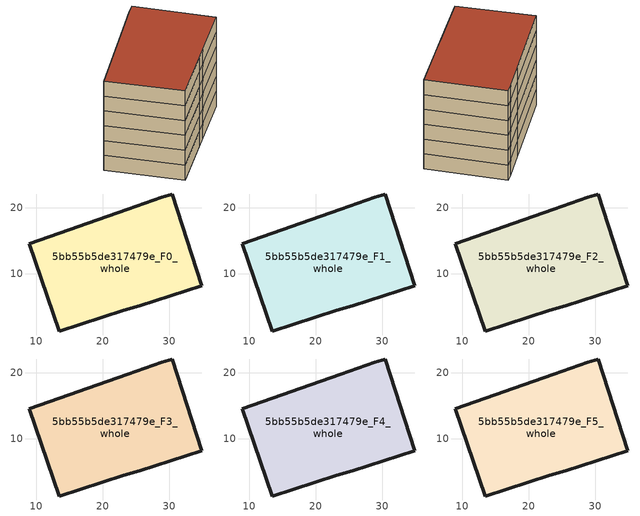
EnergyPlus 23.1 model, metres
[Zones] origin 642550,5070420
5bb55b5de317479e_F0_whole
 floor ground (EU_floor_Construction): 30.49,22.03 34.89,8.22 25.58,5.22 23.18,4.52 13.47,1.42 8.97,14.53 23.78,19.73 28.89,21.53 z0
 wall outside (EU_wall_Construction): 8.97,14.53 13.47,1.42 23.18,4.52 25.58,5.22 34.89,8.22 30.49,22.03 28.89,21.53 23.78,19.73 8.97,14.53 z0:3
5bb55b5de317479e_F1_whole
 floor to 5bb55b5de317479e_F0_whole (EU_floor_Construction): 30.49,22.03 34.89,8.22 25.58,5.22 23.18,4.52 13.47,1.42 8.97,14.53 23.78,19.73 28.89,21.53 z3
 wall outside (EU_wall_Construction): 8.97,14.53 13.47,1.42 23.18,4.52 25.58,5.22 34.89,8.22 30.49,22.03 28.89,21.53 23.78,19.73 8.97,14.53 z3:6
5bb55b5de317479e_F2_whole
 floor to 5bb55b5de317479e_F1_whole (EU_floor_Construction): 30.49,22.03 34.89,8.22 25.58,5.22 23.18,4.52 13.47,1.42 8.97,14.53 23.78,19.73 28.89,21.53 z6
 wall outside (EU_wall_Construction): 8.97,14.53 13.47,1.42 23.18,4.52 25.58,5.22 34.89,8.22 30.49,22.03 28.89,21.53 23.78,19.73 8.97,14.53 z6:9
5bb55b5de317479e_F3_whole
 floor to 5bb55b5de317479e_F2_whole (EU_floor_Construction): 30.49,22.03 34.89,8.22 25.58,5.22 23.18,4.52 13.47,1.42 8.97,14.53 23.78,19.73 28.89,21.53 z9
 wall outside (EU_wall_Construction): 8.97,14.53 13.47,1.42 23.18,4.52 25.58,5.22 34.89,8.22 30.49,22.03 28.89,21.53 23.78,19.73 8.97,14.53 z9:12
5bb55b5de317479e_F4_whole
 floor to 5bb55b5de317479e_F3_whole (EU_floor_Construction): 30.49,22.03 34.89,8.22 25.58,5.22 23.18,4.52 13.47,1.42 8.97,14.53 23.78,19.73 28.89,21.53 z12
 wall outside (EU_wall_Construction): 8.97,14.53 13.47,1.42 23.18,4.52 25.58,5.22 34.89,8.22 30.49,22.03 28.89,21.53 23.78,19.73 8.97,14.53 z12:15
5bb55b5de317479e_F5_whole
 floor to 5bb55b5de317479e_F4_whole (EU_floor_Construction): 30.49,22.03 34.89,8.22 25.58,5.22 23.18,4.52 13.47,1.42 8.97,14.53 23.78,19.73 28.89,21.53 z15
 wall outside (EU_wall_Construction): 8.97,14.53 13.47,1.42 23.18,4.52 25.58,5.22 34.89,8.22 30.49,22.03 28.89,21.53 23.78,19.73 8.97,14.53 z15:18
 roof outside (EU_roof_Construction): 34.89,8.22 30.49,22.03 28.89,21.53 23.78,19.73 8.97,14.53 13.47,1.42 23.18,4.52 25.58,5.22 z18
[Building]
EU S2 Campaign: North Axis=0; Terrain=City; Solar Distribution=FullExterior
[Site:Location]
Lyon-Bron: Latitude=45.75; Longitude=5; Time Zone=1; Elevation=198
[SizingPeriod:WeatherFileDays]
AnnualSizingPeriod: Begin Month=1; Begin Day of Month=1; End Month=12; End Day of Month=31; Day of Week for Start Day=Monday; Use Weather File Daylight Saving Period=No; Use Weather File Rain and Snow Indicators=No
[MATERIAL]
EU_InternalMass_Material: Roughness=MediumRough; Thickness=0.1; Conductivity=1; Density=1800; Specific Heat=900; Thermal Absorptance=0.9; Solar Absorptance=0.7; Visible Absorptance=0.7
[MATERIAL:NOMASS] Roughness=MediumRough; Thermal Absorptance=0.9; Solar Absorptance=0.7; Visible Absorptance=0.7
Name | Thermal Resistance
EU_wall_NoMass | 0.776494
EU_roof_NoMass | 0.486893
EU_floor_NoMass | 0.421597
[CONSTRUCTION]
EU_wall_Construction: EU_wall_NoMass
EU_roof_Construction: EU_roof_NoMass
EU_floor_Construction: EU_floor_NoMass
EU_InternalMass_Construction: EU_InternalMass_Material
[ZONE] Type=1; Multiplier=1; Ceiling Height=autocalculate; Volume=964.499; Floor Area=autocalculate; Part of Total Floor Area=Yes
5bb55b5de317479e_F0_whole; 5bb55b5de317479e_F1_whole; 5bb55b5de317479e_F2_whole; 5bb55b5de317479e_F3_whole; 5bb55b5de317479e_F4_whole; 5bb55b5de317479e_F5_whole
[INTERNALMASS] Construction=EU_InternalMass_Construction; Surface Area=321.5
Name | Zone or ZoneList
5bb55b5de317479e_F0_whole_EU_InternalMass | 5bb55b5de317479e_F0_whole
5bb55b5de317479e_F1_whole_EU_InternalMass | 5bb55b5de317479e_F1_whole
5bb55b5de317479e_F2_whole_EU_InternalMass | 5bb55b5de317479e_F2_whole
5bb55b5de317479e_F3_whole_EU_InternalMass | 5bb55b5de317479e_F3_whole
5bb55b5de317479e_F4_whole_EU_InternalMass | 5bb55b5de317479e_F4_whole
5bb55b5de317479e_F5_whole_EU_InternalMass | 5bb55b5de317479e_F5_whole
[OTHEREQUIPMENT] Fuel Type=Electricity; Design Level Calculation Method=Watts/Area; Power per Zone Floor Area=1; Fraction Latent=0; Fraction Radiant=0; Fraction Lost=0; Carbon Dioxide Generation Rate=0; EndUse Subcategory=EU_Step8_InternalGains
Name | Zone or ZoneList or Space or SpaceList | Schedule
EU_Step8_InternalGain_5bb55b5de317479e_F0_whole_f000 | 5bb55b5de317479e_F0_whole | EU_Step8_GainSchedule_5bb55b5de317479e_F0_whole_f000
EU_Step8_InternalGain_5bb55b5de317479e_F1_whole_f000 | 5bb55b5de317479e_F1_whole | EU_Step8_GainSchedule_5bb55b5de317479e_F1_whole_f000
EU_Step8_InternalGain_5bb55b5de317479e_F2_whole_f000 | 5bb55b5de317479e_F2_whole | EU_Step8_GainSchedule_5bb55b5de317479e_F2_whole_f000
EU_Step8_InternalGain_5bb55b5de317479e_F3_whole_f000 | 5bb55b5de317479e_F3_whole | EU_Step8_GainSchedule_5bb55b5de317479e_F3_whole_f000
EU_Step8_InternalGain_5bb55b5de317479e_F4_whole_f000 | 5bb55b5de317479e_F4_whole | EU_Step8_GainSchedule_5bb55b5de317479e_F4_whole_f000
EU_Step8_InternalGain_5bb55b5de317479e_F5_whole_f000 | 5bb55b5de317479e_F5_whole | EU_Step8_GainSchedule_5bb55b5de317479e_F5_whole_f000
[ZONEVENTILATION:DESIGNFLOWRATE] Schedule=EU_AlwaysOn; Design Flow Rate Calculation Method=AirChanges/Hour; Air Changes per Hour=0.693814; Ventilation Type=Natural; Fan Pressure Rise=0; Fan Total Efficiency=1; Constant Term Coefficient=1; Temperature Term Coefficient=0; Velocity Term Coefficient=0; Velocity Squared Term Coefficient=0; Minimum Indoor Temperature=-100; Maximum Indoor Temperature=100; Delta Temperature=-100; Minimum Outdoor Temperature=-100; Maximum Outdoor Temperature=100; Maximum Wind Speed=40
Name | Zone or ZoneList or Space or SpaceList
EU_ConstantAir_5bb55b5de317479e_F0_whole | 5bb55b5de317479e_F0_whole
EU_ConstantAir_5bb55b5de317479e_F1_whole | 5bb55b5de317479e_F1_whole
EU_ConstantAir_5bb55b5de317479e_F2_whole | 5bb55b5de317479e_F2_whole
EU_ConstantAir_5bb55b5de317479e_F3_whole | 5bb55b5de317479e_F3_whole
EU_ConstantAir_5bb55b5de317479e_F4_whole | 5bb55b5de317479e_F4_whole
EU_ConstantAir_5bb55b5de317479e_F5_whole | 5bb55b5de317479e_F5_whole
[HVACTEMPLATE:THERMOSTAT] Constant Heating Setpoint=20; Constant Cooling Setpoint=50
EU_HeatOnly_5bb55b5de317479e_F0_whole; EU_HeatOnly_5bb55b5de317479e_F1_whole; EU_HeatOnly_5bb55b5de317479e_F2_whole; EU_HeatOnly_5bb55b5de317479e_F3_whole; EU_HeatOnly_5bb55b5de317479e_F4_whole; EU_HeatOnly_5bb55b5de317479e_F5_whole
[HVACTEMPLATE:ZONE:IDEALLOADSAIRSYSTEM] System Availability Schedule=EU_AlwaysOn; Maximum Heating Supply Air Temperature=50; Minimum Cooling Supply Air Temperature=13; Maximum Heating Supply Air Humidity Ratio=0.0156; Minimum Cooling Supply Air Humidity Ratio=0.0077; Heating Limit=NoLimit; Cooling Limit=NoLimit; Heating Availability Schedule=EU_AlwaysOn; Cooling Availability Schedule=EU_CoolingOff; Dehumidification Control Type=ConstantSensibleHeatRatio; Cooling Sensible Heat Ratio=0.7; Dehumidification Setpoint=60; Humidification Control Type=None; Humidification Setpoint=30; Outdoor Air Method=None; Outdoor Air Flow Rate per Person=0.00944; Outdoor Air Flow Rate per Zone Floor Area=0; Outdoor Air Flow Rate per Zone=0; Demand Controlled Ventilation Type=None; Outdoor Air Economizer Type=NoEconomizer; Heat Recovery Type=None; Sensible Heat Recovery Effectiveness=0.7; Latent Heat Recovery Effectiveness=0.65
Name | Template Thermostat
5bb55b5de317479e_F0_whole | EU_HeatOnly_5bb55b5de317479e_F0_whole
5bb55b5de317479e_F1_whole | EU_HeatOnly_5bb55b5de317479e_F1_whole
5bb55b5de317479e_F2_whole | EU_HeatOnly_5bb55b5de317479e_F2_whole
5bb55b5de317479e_F3_whole | EU_HeatOnly_5bb55b5de317479e_F3_whole
5bb55b5de317479e_F4_whole | EU_HeatOnly_5bb55b5de317479e_F4_whole
5bb55b5de317479e_F5_whole | EU_HeatOnly_5bb55b5de317479e_F5_whole
[SIZING:ZONE] Zone Cooling Design Supply Air Temperature Input Method=SupplyAirTemperature; Zone Cooling Design Supply Air Temperature=13; Zone Heating Design Supply Air Temperature Input Method=SupplyAirTemperature; Zone Heating Design Supply Air Temperature=50; Zone Cooling Design Supply Air Humidity Ratio=0.008; Zone Heating Design Supply Air Humidity Ratio=0.008; Cooling Design Air Flow Method=DesignDay; Cooling Design Air Flow Rate=0; Cooling Minimum Air Flow per Zone Floor Area=0.000762; Cooling Minimum Air Flow=0; Cooling Minimum Air Flow Fraction=0.2; Heating Design Air Flow Method=DesignDay; Heating Design Air Flow Rate=0; Heating Maximum Air Flow per Zone Floor Area=0.002032; Heating Maximum Air Flow=0.141576; Heating Maximum Air Flow Fraction=0.3; Account for Dedicated Outdoor Air System=No; Dedicated Outdoor Air System Control Strategy=NeutralSupplyAir; Dedicated Outdoor Air Low Setpoint Temperature for Design=autosize; Dedicated Outdoor Air High Setpoint Temperature for Design=autosize; Zone Load Sizing Method=Sensible Load Only No Latent Load; Zone Latent Cooling Design Supply Air Humidity Ratio Input Method=HumidityRatioDifference; Zone Cooling Design Supply Air Humidity Ratio Difference=0.005; Zone Latent Heating Design Supply Air Humidity Ratio Input Method=HumidityRatioDifference; Zone Humidification Design Supply Air Humidity Ratio Difference=0.005
5bb55b5de317479e_F0_whole; 5bb55b5de317479e_F1_whole; 5bb55b5de317479e_F2_whole; 5bb55b5de317479e_F3_whole; 5bb55b5de317479e_F4_whole; 5bb55b5de317479e_F5_whole
[SCHEDULE:CONSTANT]
Name | Hourly Value
EU_AlwaysOn | 1
EU_CoolingOff | 0
[SCHEDULE:FILE] Column Number=1; Rows to Skip at Top=0; Number of Hours of Data=8760; Column Separator=Comma; Interpolate to Timestep=No; Minutes per Item=60; Adjust Schedule for Daylight Savings=Yes
Name | File
EU_Step8_GainSchedule_5bb55b5de317479e_F0_whole_f000 | C:\Users\o_iseri\Desktop\OpenUBEM\openubem\outputs\eu_evidence\EU-11\FR-LYO-HAUTCOEURPENTES\idfs\5bb55b5de317479e\5bb55b5de317479e_F0_whole_f000_gain.csv
EU_Step8_GainSchedule_5bb55b5de317479e_F1_whole_f000 | C:\Users\o_iseri\Desktop\OpenUBEM\openubem\outputs\eu_evidence\EU-11\FR-LYO-HAUTCOEURPENTES\idfs\5bb55b5de317479e\5bb55b5de317479e_F1_whole_f000_gain.csv
EU_Step8_GainSchedule_5bb55b5de317479e_F2_whole_f000 | C:\Users\o_iseri\Desktop\OpenUBEM\openubem\outputs\eu_evidence\EU-11\FR-LYO-HAUTCOEURPENTES\idfs\5bb55b5de317479e\5bb55b5de317479e_F2_whole_f000_gain.csv
EU_Step8_GainSchedule_5bb55b5de317479e_F3_whole_f000 | C:\Users\o_iseri\Desktop\OpenUBEM\openubem\outputs\eu_evidence\EU-11\FR-LYO-HAUTCOEURPENTES\idfs\5bb55b5de317479e\5bb55b5de317479e_F3_whole_f000_gain.csv
EU_Step8_GainSchedule_5bb55b5de317479e_F4_whole_f000 | C:\Users\o_iseri\Desktop\OpenUBEM\openubem\outputs\eu_evidence\EU-11\FR-LYO-HAUTCOEURPENTES\idfs\5bb55b5de317479e\5bb55b5de317479e_F4_whole_f000_gain.csv
EU_Step8_GainSchedule_5bb55b5de317479e_F5_whole_f000 | C:\Users\o_iseri\Desktop\OpenUBEM\openubem\outputs\eu_evidence\EU-11\FR-LYO-HAUTCOEURPENTES\idfs\5bb55b5de317479e\5bb55b5de317479e_F5_whole_f000_gain.csv
